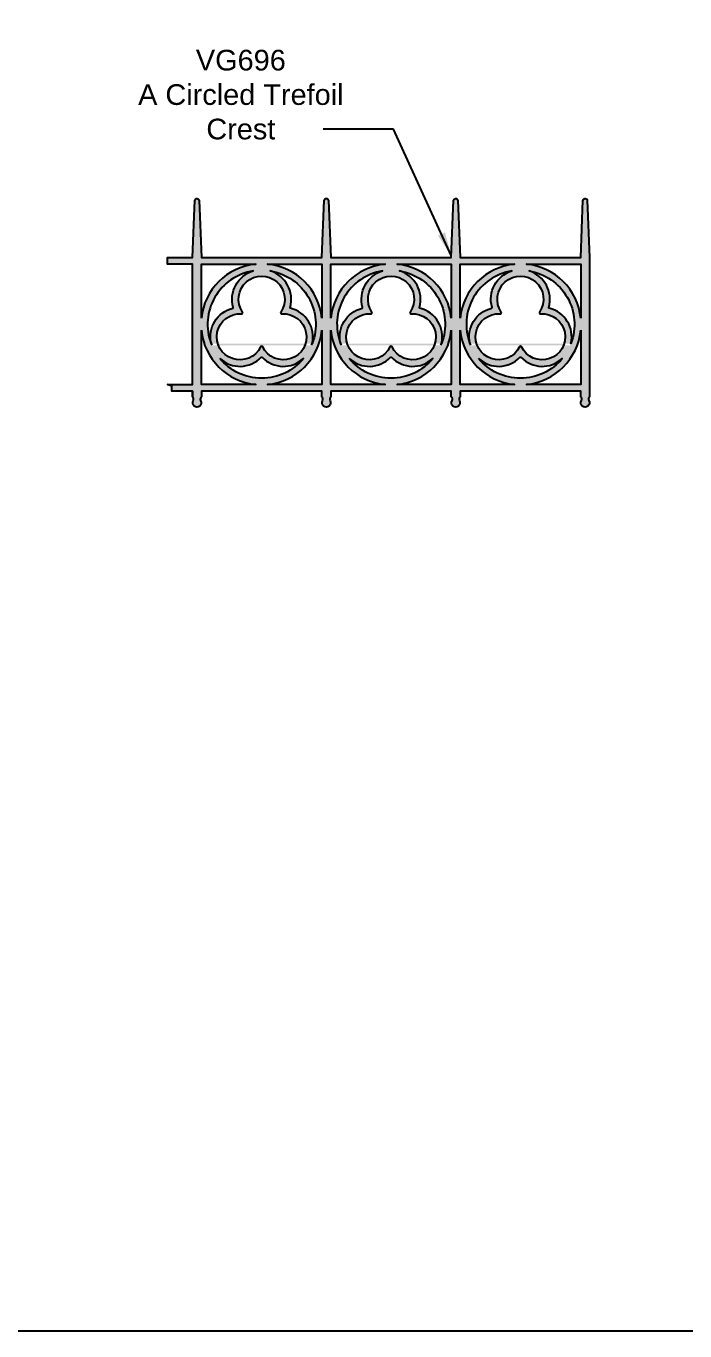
# Model space of a CAD drawing. Header units: millimetres. Extents: x -38686 to 870903, y -23218 to 232707.
# Drawn here: x 12376 to 13491, y 21910 to 24120 of the extents above; entities that cross this region are included whole.
import ezdxf

# ---------------------------------------------------------------- set-up
doc = ezdxf.new("R2010")
doc.units = ezdxf.units.MM
doc.header["$LTSCALE"] = 10
for name, color, linetype in [('42 - Detail Hatch', 7, 'Continuous'), ('44 - Detail Text', 7, 'Continuous'), ('912 - Dark Grey Lead Hatch', 253, 'Continuous')]:
    doc.layers.add(name, color=color, linetype=linetype)
doc.styles.add('1-20', font='romans.shx', dxfattribs={"width": 0.8, "height": 35})
doc.dimstyles.new('1-20', dxfattribs={"dimtxt": 35, "dimasz": 40, "dimexe": 40, "dimexo": 40, "dimgap": 40, "dimtad": 1, "dimdec": 0, "dimzin": 0, "dimdsep": 46, "dimtxsty": '1-20', "dimblk": 'OBLIQUE', "dimcen": 40, "dimdle": 40, "dimclrd": 251, "dimclre": 251, "dimclrt": 251, "dimadec": 0, "dimazin": 0, "dimtfac": 1, "dimtdec": 0, "dimtix": 1, "dimtmove": 1, "dimatfit": 3, "dimfxl": 1, "dimtolj": 1, "dimtzin": 0, "dimlwd": 25, "dimarcsym": 0})

# ---------------------------------------------------------------- blocks, each defined once
blk = doc.blocks.new('_Oblique')
at = {"color": 0, "linetype": 'ByBlock', "lineweight": -2}
blk.add_line((-0.5, -0.5), (0.5, 0.5), dxfattribs=at)

msp = doc.modelspace()

# ---------------------------------------------------------------- hatches: boundary and pattern name
at = {"layer": '42 - Detail Hatch', "ltscale": 10}
h = msp.add_hatch(color=69, dxfattribs=at)
edge = h.paths.add_edge_path(flags=0)
edge.add_arc((13163.96125510746, 23643.44206312337), 1.000000000080807, 283.8059922742505, 376.1940077396019)
edge.add_arc((13212.93772089907, 23657.66548741481), 50.00000000002195, 106.9212144788687, 196.1940077316025, ccw=False)
edge.add_arc((13212.93772090011, 23615.1654874142), 91.5000000007427, 99.15159885625448, 200.8484011441144)
edge.add_arc((13176.13164123844, 23593.91548741474), 50.00000000013371, 103.80599226645239, 193.0787855217102, ccw=False)
edge = h.paths.add_edge_path(flags=0)
edge.add_arc((13212.93772089907, 23615.16548741482), 102.500000000001, 185.6615767652206, 264.3384232347805)
edge.add_line((13202.82584669098, 23513.16548741482), (13110.93772089907, 23513.16548741482))
edge.add_line((13110.93772089907, 23513.16548741482), (13110.93772089907, 23605.05361320675))
edge = h.paths.add_edge_path(flags=0)
edge.add_arc((13261.91418669065, 23643.44206312337), 1.000000000080807, 163.805992260398, 256.1940077257495, ccw=False)
edge.add_arc((13212.93772089904, 23657.66548741481), 50.00000000002195, 343.8059922683975, 433.0787855211314)
edge.add_arc((13212.93772089802, 23615.1654874142), 91.5000000007427, -20.84840114411452, 80.84840114374549, ccw=False)
edge.add_arc((13249.7438005597, 23593.91548741474), 50.00000000013371, 346.9212144782898, 436.1940077335476)
edge = h.paths.add_edge_path(flags=0)
edge.add_arc((13178.89069260683, 23634.82254836443), 1.999999999883697, 266.1414254973724, 393.8585744902517)
edge.add_arc((13212.93772089907, 23657.66548741511), 39.00000000015831, -33.85857449689928, 213.8585744976035, ccw=False)
edge.add_arc((13246.98474919171, 23634.82254836468), 2.000000000098124, 146.1414255086535, 273.8585745019018)
edge.add_arc((13249.74380055981, 23593.91548741487), 38.99999999995472, -153.8585744964803, 93.85857449591163, ccw=False)
edge.add_arc((13212.93772089907, 23575.85136551525), 2.000000000029345, 26.14142550545948, 153.8585744982462)
edge.add_arc((13176.13164123823, 23593.91548741469), 38.99999999992898, 86.14142550417421, 333.85857449656606, ccw=False)
edge = h.paths.add_edge_path(flags=0)
edge.add_line((13110.93772089907, 23625.27736162291), (13110.93772089907, 23717.16548741484))
edge.add_line((13110.93772089907, 23717.16548741482), (13202.82584669098, 23717.16548741482))
edge.add_arc((13212.93772089907, 23615.16548741482), 102.4999999999991, 95.66157676522069, 174.3384232347799)
edge = h.paths.add_edge_path(flags=0)
edge.add_arc((13212.93772089907, 23615.16548741482), 102.5000000000011, 5.661576765221076, 84.33842323478044)
edge.add_line((13223.04959510712, 23717.16548741482), (13314.93772089904, 23717.16548741482))
edge.add_line((13314.93772089907, 23717.16548741482), (13314.93772089907, 23625.2773616229))
edge = h.paths.add_edge_path(flags=0)
edge.add_line((13314.93772089907, 23605.05361320675), (13314.93772089907, 23513.16548741482))
edge.add_line((13314.93772089907, 23513.16548741482), (13223.04959510715, 23513.16548741482))
edge.add_arc((13212.93772089907, 23615.16548741482), 102.4999999999991, 275.6615767652207, 354.3384232347799)
edge = h.paths.add_edge_path(flags=0)
edge.add_arc((13176.13164123829, 23593.91548741596), 50.00000000074657, 226.9212144782256, 316.1940077298806)
edge.add_arc((13212.93772089907, 23558.61233599695), 1.00000000032499, 43.80599228853271, 136.194007750313, ccw=False)
edge.add_arc((13249.7438005599, 23593.9154874153), 50.00000000034325, 223.8059922687483, 313.0787855204029)
edge.add_arc((13212.93772089901, 23615.16548741475), 91.4999999999005, 219.1515988548526, 320.8484011441969, ccw=False)
edge = h.paths.add_edge_path(flags=0)
edge.add_arc((12944.96125510746, 23643.44206312337), 1.000000000080807, 283.8059922742505, 376.1940077396019)
edge.add_arc((12993.93772089907, 23657.66548741481), 50.00000000002195, 106.9212144788687, 196.1940077316025, ccw=False)
edge.add_arc((12993.93772090011, 23615.1654874142), 91.5000000007427, 99.15159885625448, 200.8484011441144)
edge.add_arc((12957.13164123844, 23593.91548741474), 50.00000000013371, 103.80599226645239, 193.0787855217102, ccw=False)
edge = h.paths.add_edge_path(flags=0)
edge.add_arc((12993.93772089907, 23615.16548741482), 102.500000000001, 185.6615767652206, 264.3384232347805)
edge.add_line((12983.82584669098, 23513.16548741482), (12891.93772089907, 23513.16548741482))
edge.add_line((12891.93772089907, 23513.16548741482), (12891.93772089907, 23605.05361320675))
edge = h.paths.add_edge_path(flags=0)
edge.add_arc((13042.91418669065, 23643.44206312337), 1.000000000080807, 163.805992260398, 256.1940077257495, ccw=False)
edge.add_arc((12993.93772089904, 23657.66548741481), 50.00000000002195, 343.8059922683975, 433.0787855211314)
edge.add_arc((12993.93772089802, 23615.1654874142), 91.5000000007427, -20.84840114411452, 80.84840114374549, ccw=False)
edge.add_arc((13030.7438005597, 23593.91548741474), 50.00000000013371, 346.9212144782898, 436.1940077335476)
edge = h.paths.add_edge_path(flags=0)
edge.add_arc((12959.89069260683, 23634.82254836443), 1.999999999883697, 266.1414254973724, 393.8585744902517)
edge.add_arc((12993.93772089907, 23657.66548741511), 39.00000000015831, -33.85857449689928, 213.8585744976035, ccw=False)
edge.add_arc((13027.98474919171, 23634.82254836468), 2.000000000098124, 146.1414255086535, 273.8585745019018)
edge.add_arc((13030.74380055981, 23593.91548741487), 38.99999999995472, -153.8585744964803, 93.85857449591163, ccw=False)
edge.add_arc((12993.93772089907, 23575.85136551525), 2.000000000029345, 26.14142550545948, 153.8585744982462)
edge.add_arc((12957.13164123823, 23593.91548741469), 38.99999999992898, 86.14142550417421, 333.85857449656606, ccw=False)
edge = h.paths.add_edge_path(flags=0)
edge.add_line((12891.93772089907, 23625.27736162291), (12891.93772089907, 23717.16548741484))
edge.add_line((12891.93772089907, 23717.16548741482), (12983.82584669098, 23717.16548741482))
edge.add_arc((12993.93772089907, 23615.16548741482), 102.4999999999991, 95.66157676522069, 174.3384232347799)
edge = h.paths.add_edge_path(flags=0)
edge.add_arc((12993.93772089907, 23615.16548741482), 102.5000000000011, 5.661576765221076, 84.33842323478044)
edge.add_line((13004.04959510712, 23717.16548741482), (13095.93772089904, 23717.16548741482))
edge.add_line((13095.93772089907, 23717.16548741482), (13095.93772089907, 23625.2773616229))
edge = h.paths.add_edge_path(flags=0)
edge.add_line((13095.93772089907, 23605.05361320675), (13095.93772089907, 23513.16548741482))
edge.add_line((13095.93772089907, 23513.16548741482), (13004.04959510715, 23513.16548741482))
edge.add_arc((12993.93772089907, 23615.16548741482), 102.4999999999991, 275.6615767652207, 354.3384232347799)
edge = h.paths.add_edge_path(flags=0)
edge.add_arc((12957.13164123829, 23593.91548741596), 50.00000000074657, 226.9212144782256, 316.1940077298806)
edge.add_arc((12993.93772089907, 23558.61233599695), 1.00000000032499, 43.80599228853271, 136.194007750313, ccw=False)
edge.add_arc((13030.7438005599, 23593.9154874153), 50.00000000034325, 223.8059922687483, 313.0787855204029)
edge.add_arc((12993.93772089901, 23615.16548741475), 91.4999999999005, 219.1515988548526, 320.8484011441969, ccw=False)
edge = h.paths.add_edge_path(flags=0)
edge.add_arc((12725.96125510746, 23643.44206312337), 1.000000000080807, 283.8059922742505, 376.1940077396019)
edge.add_arc((12774.93772089907, 23657.66548741481), 50.00000000002195, 106.9212144788687, 196.1940077316025, ccw=False)
edge.add_arc((12774.93772090011, 23615.1654874142), 91.5000000007427, 99.15159885625448, 200.8484011441144)
edge.add_arc((12738.13164123844, 23593.91548741474), 50.00000000013371, 103.80599226645239, 193.0787855217102, ccw=False)
edge = h.paths.add_edge_path(flags=0)
edge.add_arc((12774.93772089907, 23615.16548741482), 102.500000000001, 185.6615767652206, 264.3384232347805)
edge.add_line((12764.82584669098, 23513.16548741482), (12672.93772089907, 23513.16548741482))
edge.add_line((12672.93772089907, 23513.16548741482), (12672.93772089907, 23605.05361320675))
edge = h.paths.add_edge_path(flags=0)
edge.add_arc((12823.91418669065, 23643.44206312337), 1.000000000080807, 163.805992260398, 256.1940077257495, ccw=False)
edge.add_arc((12774.93772089904, 23657.66548741481), 50.00000000002195, 343.8059922683975, 433.0787855211314)
edge.add_arc((12774.93772089802, 23615.1654874142), 91.5000000007427, -20.84840114411452, 80.84840114374549, ccw=False)
edge.add_arc((12811.7438005597, 23593.91548741474), 50.00000000013371, 346.9212144782898, 436.1940077335476)
edge = h.paths.add_edge_path(flags=0)
edge.add_arc((12740.89069260683, 23634.82254836443), 1.999999999883697, 266.1414254973724, 393.8585744902517)
edge.add_arc((12774.93772089907, 23657.66548741511), 39.00000000015831, -33.85857449689928, 213.8585744976035, ccw=False)
edge.add_arc((12808.98474919171, 23634.82254836468), 2.000000000098124, 146.1414255086535, 273.8585745019018)
edge.add_arc((12811.74380055981, 23593.91548741487), 38.99999999995472, -153.8585744964803, 93.85857449591163, ccw=False)
edge.add_arc((12774.93772089907, 23575.85136551525), 2.000000000029345, 26.14142550545948, 153.8585744982462)
edge.add_arc((12738.13164123823, 23593.91548741469), 38.99999999992898, 86.14142550417421, 333.85857449656606, ccw=False)
edge = h.paths.add_edge_path(flags=0)
edge.add_line((12672.93772089907, 23625.27736162291), (12672.93772089907, 23717.16548741484))
edge.add_line((12672.93772089907, 23717.16548741482), (12764.82584669098, 23717.16548741482))
edge.add_arc((12774.93772089907, 23615.16548741482), 102.4999999999991, 95.66157676522069, 174.3384232347799)
edge = h.paths.add_edge_path(flags=0)
edge.add_arc((12774.93772089907, 23615.16548741482), 102.5000000000011, 5.661576765221076, 84.33842323478044)
edge.add_line((12785.04959510712, 23717.16548741482), (12876.93772089904, 23717.16548741482))
edge.add_line((12876.93772089907, 23717.16548741482), (12876.93772089907, 23625.2773616229))
edge = h.paths.add_edge_path(flags=0)
edge.add_line((12876.93772089907, 23605.05361320675), (12876.93772089907, 23513.16548741482))
edge.add_line((12876.93772089907, 23513.16548741482), (12785.04959510715, 23513.16548741482))
edge.add_arc((12774.93772089907, 23615.16548741482), 102.4999999999991, 275.6615767652207, 354.3384232347799)
edge = h.paths.add_edge_path(flags=0)
edge.add_arc((12738.13164123829, 23593.91548741596), 50.00000000074657, 226.9212144782256, 316.1940077298806)
edge.add_arc((12774.93772089907, 23558.61233599695), 1.00000000032499, 43.80599228853271, 136.194007750313, ccw=False)
edge.add_arc((12811.7438005599, 23593.9154874153), 50.00000000034325, 223.8059922687483, 313.0787855204029)
edge.add_arc((12774.93772089901, 23615.16548741475), 91.4999999999005, 219.1515988548526, 320.8484011441969, ccw=False)
edge = h.paths.add_edge_path(flags=0)
edge.add_line((12657.93772089907, 23502.16548741482), (12622.93772089875, 23502.16548741482))
edge.add_line((12622.93772089875, 23502.16548741482), (12622.93772089875, 23510.16548741482))
edge.add_line((12622.93772089875, 23510.16548741482), (12615.43772089875, 23513.16548741482))
edge.add_line((12615.43772089875, 23513.16548741482), (12657.93772089904, 23513.16548741482))
edge.add_line((12657.93772089904, 23513.16548741482), (12657.93772089907, 23717.16548741482))
edge.add_line((12657.93772089907, 23717.16548741482), (12615.43772089875, 23717.16548741484))
edge.add_line((12615.43772089875, 23717.16548741484), (12615.43772089875, 23728.16548741484))
edge.add_line((12615.43772089875, 23728.16548741484), (12657.93772089904, 23728.16548741487))
edge.add_line((12657.93772089904, 23728.16548741487), (12661.82251706365, 23825.28539152992))
edge.add_arc((12664.82011993981, 23825.16548741487), 3.000000000011086, 89.99999999975688, 177.7093899570213, ccw=False)
edge.add_line((12664.82011993984, 23828.16548741487), (12666.0553218583, 23828.16548741487))
edge.add_arc((12666.0553218583, 23825.16548741488), 2.999999999991815, 2.2906100426288276, 90.00000000005213, ccw=False)
edge.add_line((12669.05292473446, 23825.28539152992), (12672.93772089907, 23728.16548741482))
edge.add_line((12672.93772089907, 23728.16548741482), (12876.93772089907, 23728.16548741487))
edge.add_line((12876.93772089907, 23728.16548741487), (12880.82251706368, 23825.28539152992))
edge.add_arc((12883.82011993984, 23825.16548741488), 2.999999999991239, 89.99999999994787, 177.7093899573712, ccw=False)
edge.add_line((12883.82011993984, 23828.16548741487), (12885.0553218583, 23828.16548741487))
edge.add_arc((12885.0553218583, 23825.16548741488), 2.999999999995453, 2.290610042694823, 89.99999999996533, ccw=False)
edge.add_line((12888.05292473446, 23825.28539152992), (12891.93772089907, 23728.16548741482))
edge.add_line((12891.93772089907, 23728.16548741482), (13095.93772089907, 23728.16548741487))
edge.add_line((13095.93772089907, 23728.16548741487), (13099.82251706368, 23825.28539152992))
edge.add_arc((13102.82011993984, 23825.16548741488), 2.999999999991239, 89.99999999994787, 177.7093899573712, ccw=False)
edge.add_line((13102.82011993984, 23828.16548741487), (13104.0553218583, 23828.16548741487))
edge.add_arc((13104.0553218583, 23825.16548741488), 2.999999999995453, 2.290610042694823, 89.99999999996533, ccw=False)
edge.add_line((13107.05292473446, 23825.28539152992), (13110.93772089907, 23728.16548741482))
edge.add_line((13110.93772089907, 23728.16548741482), (13314.9377208991, 23728.16548741487))
edge.add_line((13314.9377208991, 23728.16548741487), (13318.82251706368, 23825.28539152992))
edge.add_arc((13321.82011993984, 23825.16548741488), 2.999999999991239, 89.99999999994787, 177.7093899573712, ccw=False)
edge.add_line((13321.82011993984, 23828.16548741487), (13323.0553218583, 23828.16548741487))
edge.add_arc((13323.0553218583, 23825.16548741487), 3.000000000010914, 2.290610042978699, 90.00000000024318, ccw=False)
edge.add_line((13326.05292473449, 23825.28539152992), (13329.9377208991, 23728.16548741487))
edge.add_line((13329.9377208991, 23728.16548741487), (13329.93772089912, 23492.35144914882))
edge.add_arc((13333.12206189303, 23488.40652893328), 5.069755721192464, 128.9104810033324, 208.7985160160604)
edge.add_arc((13322.4377208991, 23482.13034993762), 7.32507537384581, -211.5603755857262, 31.56037558588838, ccw=False)
edge.add_arc((13311.75337990513, 23488.40652893326), 5.06975572120753, 331.2014839839368, 411.0895189966571)
edge.add_line((13314.93772089907, 23492.35144914882), (13314.9377208991, 23502.16548741482))
edge.add_line((13314.9377208991, 23502.16548741482), (13110.93772089907, 23502.16548741482))
edge.add_line((13110.93772089907, 23502.16548741482), (13110.9377208991, 23492.35144914882))
edge.add_arc((13114.12206189303, 23488.40652893328), 5.069755721192464, 128.9104810033324, 208.7985160160604)
edge.add_arc((13103.43772089907, 23482.13034993762), 7.32507537384581, -211.5603755857262, 31.56037558588838, ccw=False)
edge.add_arc((13092.75337990511, 23488.40652893326), 5.06975572120753, 331.2014839839368, 411.0895189966571)
edge.add_line((13095.93772089904, 23492.35144914882), (13095.93772089907, 23502.16548741482))
edge.add_line((13095.93772089907, 23502.16548741482), (12891.93772089907, 23502.16548741482))
edge.add_line((12891.93772089907, 23502.16548741482), (12891.9377208991, 23492.35144914882))
edge.add_arc((12895.12206189303, 23488.40652893328), 5.069755721192464, 128.9104810033324, 208.7985160160604)
edge.add_arc((12884.43772089907, 23482.13034993762), 7.32507537384581, -211.5603755857262, 31.56037558588838, ccw=False)
edge.add_arc((12873.75337990511, 23488.40652893326), 5.06975572120753, 331.2014839839368, 411.0895189966571)
edge.add_line((12876.93772089904, 23492.35144914882), (12876.93772089907, 23502.16548741482))
edge.add_line((12876.93772089907, 23502.16548741482), (12672.93772089904, 23502.16548741482))
edge.add_line((12672.93772089904, 23502.16548741482), (12672.93772089907, 23492.35144914882))
edge.add_arc((12676.12206189297, 23488.40652893328), 5.069755721193035, 128.9104810033404, 208.7985160160555)
edge.add_arc((12665.43772089904, 23482.13034993762), 7.325075373844084, -211.56037558572007, 31.560375585880024, ccw=False)
edge.add_arc((12654.75337990511, 23488.40652893326), 5.069755721178917, 331.2014839837357, 411.0895189964647)
edge.add_line((12657.93772089904, 23492.35144914879), (12657.93772089904, 23502.16548741482))
edge.add_line((12657.93772089904, 23502.16548741482), (12657.93772089904, 23492.35144914879))
edge = h.paths.add_edge_path(flags=17)
edge.add_line((12657.93772089907, 23502.16548741482), (12622.93772089875, 23502.16548741482))
edge.add_line((12622.93772089875, 23502.16548741482), (12622.93772089875, 23510.16548741482))
edge.add_line((12622.93772089875, 23510.16548741482), (12615.43772089875, 23513.16548741482))
edge.add_line((12615.43772089875, 23513.16548741482), (12657.93772089904, 23513.16548741482))
edge.add_line((12657.93772089904, 23513.16548741482), (12657.93772089907, 23717.16548741482))
edge.add_line((12657.93772089907, 23717.16548741482), (12615.43772089875, 23717.16548741484))
edge.add_line((12615.43772089875, 23717.16548741484), (12615.43772089875, 23728.16548741484))
edge.add_line((12615.43772089875, 23728.16548741484), (12657.93772089904, 23728.16548741487))
edge.add_line((12657.93772089904, 23728.16548741487), (12661.82251706365, 23825.28539152992))
edge.add_arc((12664.82011993981, 23825.16548741487), 3.000000000011086, 89.99999999975688, 177.7093899570213, ccw=False)
edge.add_line((12664.82011993984, 23828.16548741487), (12666.0553218583, 23828.16548741487))
edge.add_arc((12666.0553218583, 23825.16548741488), 2.999999999991815, 2.2906100426288276, 90.00000000005213, ccw=False)
edge.add_line((12669.05292473446, 23825.28539152992), (12672.93772089907, 23728.16548741482))
edge.add_line((12672.93772089907, 23728.16548741482), (12876.93772089907, 23728.16548741487))
edge.add_line((12876.93772089907, 23728.16548741487), (12880.82251706368, 23825.28539152992))
edge.add_arc((12883.82011993984, 23825.16548741488), 2.999999999991239, 89.99999999994787, 177.7093899573712, ccw=False)
edge.add_line((12883.82011993984, 23828.16548741487), (12885.0553218583, 23828.16548741487))
edge.add_arc((12885.0553218583, 23825.16548741488), 2.999999999995453, 2.290610042694823, 89.99999999996533, ccw=False)
edge.add_line((12888.05292473446, 23825.28539152992), (12891.93772089907, 23728.16548741482))
edge.add_line((12891.93772089907, 23728.16548741482), (13095.93772089907, 23728.16548741487))
edge.add_line((13095.93772089907, 23728.16548741487), (13099.82251706368, 23825.28539152992))
edge.add_arc((13102.82011993984, 23825.16548741488), 2.999999999991239, 89.99999999994787, 177.7093899573712, ccw=False)
edge.add_line((13102.82011993984, 23828.16548741487), (13104.0553218583, 23828.16548741487))
edge.add_arc((13104.0553218583, 23825.16548741488), 2.999999999995453, 2.290610042694823, 89.99999999996533, ccw=False)
edge.add_line((13107.05292473446, 23825.28539152992), (13110.93772089907, 23728.16548741482))
edge.add_line((13110.93772089907, 23728.16548741482), (13314.9377208991, 23728.16548741487))
edge.add_line((13314.9377208991, 23728.16548741487), (13318.82251706368, 23825.28539152992))
edge.add_arc((13321.82011993984, 23825.16548741488), 2.999999999991239, 89.99999999994787, 177.7093899573712, ccw=False)
edge.add_line((13321.82011993984, 23828.16548741487), (13323.0553218583, 23828.16548741487))
edge.add_arc((13323.0553218583, 23825.16548741487), 3.000000000010914, 2.290610042978699, 90.00000000024318, ccw=False)
edge.add_line((13326.05292473449, 23825.28539152992), (13329.9377208991, 23728.16548741487))
edge.add_line((13329.9377208991, 23728.16548741487), (13329.93772089912, 23492.35144914882))
edge.add_arc((13333.12206189303, 23488.40652893328), 5.069755721192464, 128.9104810033324, 208.7985160160604)
edge.add_arc((13322.4377208991, 23482.13034993762), 7.32507537384581, -211.5603755857262, 31.56037558588838, ccw=False)
edge.add_arc((13311.75337990513, 23488.40652893326), 5.06975572120753, 331.2014839839368, 411.0895189966571)
edge.add_line((13314.93772089907, 23492.35144914882), (13314.9377208991, 23502.16548741482))
edge.add_line((13314.9377208991, 23502.16548741482), (13110.93772089907, 23502.16548741482))
edge.add_line((13110.93772089907, 23502.16548741482), (13110.9377208991, 23492.35144914882))
edge.add_arc((13114.12206189303, 23488.40652893328), 5.069755721192464, 128.9104810033324, 208.7985160160604)
edge.add_arc((13103.43772089907, 23482.13034993762), 7.32507537384581, -211.5603755857262, 31.56037558588838, ccw=False)
edge.add_arc((13092.75337990511, 23488.40652893326), 5.06975572120753, 331.2014839839368, 411.0895189966571)
edge.add_line((13095.93772089904, 23492.35144914882), (13095.93772089907, 23502.16548741482))
edge.add_line((13095.93772089907, 23502.16548741482), (12891.93772089907, 23502.16548741482))
edge.add_line((12891.93772089907, 23502.16548741482), (12891.9377208991, 23492.35144914882))
edge.add_arc((12895.12206189303, 23488.40652893328), 5.069755721192464, 128.9104810033324, 208.7985160160604)
edge.add_arc((12884.43772089907, 23482.13034993762), 7.32507537384581, -211.5603755857262, 31.56037558588838, ccw=False)
edge.add_arc((12873.75337990511, 23488.40652893326), 5.06975572120753, 331.2014839839368, 411.0895189966571)
edge.add_line((12876.93772089904, 23492.35144914882), (12876.93772089907, 23502.16548741482))
edge.add_line((12876.93772089907, 23502.16548741482), (12672.93772089904, 23502.16548741482))
edge.add_line((12672.93772089904, 23502.16548741482), (12672.93772089907, 23492.35144914882))
edge.add_arc((12676.12206189297, 23488.40652893328), 5.069755721193035, 128.9104810033404, 208.7985160160555)
edge.add_arc((12665.43772089904, 23482.13034993762), 7.325075373844084, -211.56037558572007, 31.560375585880024, ccw=False)
edge.add_arc((12654.75337990511, 23488.40652893326), 5.069755721178917, 331.2014839837357, 411.0895189964647)
edge.add_line((12657.93772089904, 23492.35144914879), (12657.93772089904, 23502.16548741482))
h.paths.add_polyline_path([(12657.93772089904, 23502.16548741482), (12657.93772089904, 23492.35144914879)], flags=0)
edge = h.paths.add_edge_path(flags=17)
edge.add_line((12657.93772089907, 23502.16548741482), (12622.93772089875, 23502.16548741482))
edge.add_line((12657.93772089904, 23502.16548741482), (12657.93772089904, 23492.35144914879))
edge.add_arc((12654.75337990511, 23488.40652893326), 5.069755721178917, 331.2014839837357, 411.0895189964647)
edge.add_arc((12665.43772089904, 23482.13034993762), 7.325075373844084, 148.4396244142798, 391.56037558588)
edge.add_arc((12676.12206189297, 23488.40652893328), 5.069755721193035, 128.9104810033404, 208.7985160160555)
edge.add_line((12672.93772089904, 23502.16548741482), (12672.93772089907, 23492.35144914882))
edge.add_line((12876.93772089907, 23502.16548741482), (12672.93772089904, 23502.16548741482))
edge.add_line((12876.93772089904, 23492.35144914882), (12876.93772089907, 23502.16548741482))
edge.add_arc((12873.75337990511, 23488.40652893326), 5.06975572120753, 331.2014839839368, 411.0895189966571)
edge.add_arc((12884.43772089907, 23482.13034993762), 7.32507537384581, 148.4396244142738, 391.5603755858884)
edge.add_arc((12895.12206189303, 23488.40652893328), 5.069755721192464, 128.9104810033324, 208.7985160160604)
edge.add_line((12891.93772089907, 23502.16548741482), (12891.9377208991, 23492.35144914882))
edge.add_line((13095.93772089907, 23502.16548741482), (12891.93772089907, 23502.16548741482))
edge.add_line((13095.93772089904, 23492.35144914882), (13095.93772089907, 23502.16548741482))
edge.add_arc((13092.75337990511, 23488.40652893326), 5.06975572120753, 331.2014839839368, 411.0895189966571)
edge.add_arc((13103.43772089907, 23482.13034993762), 7.32507537384581, 148.4396244142738, 391.5603755858884)
edge.add_arc((13114.12206189303, 23488.40652893328), 5.069755721192464, 128.9104810033324, 208.7985160160604)
edge.add_line((13110.93772089907, 23502.16548741482), (13110.9377208991, 23492.35144914882))
edge.add_line((13314.9377208991, 23502.16548741482), (13110.93772089907, 23502.16548741482))
edge.add_line((13314.93772089907, 23492.35144914882), (13314.9377208991, 23502.16548741482))
edge.add_arc((13311.75337990513, 23488.40652893326), 5.06975572120753, 331.2014839839368, 411.0895189966571)
edge.add_arc((13322.4377208991, 23482.13034993762), 7.32507537384581, 148.4396244142738, 391.5603755858884)
edge.add_arc((13333.12206189303, 23488.40652893328), 5.069755721192464, 128.9104810033324, 208.7985160160604)
edge.add_line((13329.9377208991, 23728.16548741487), (13329.93772089912, 23492.35144914882))
edge.add_line((13326.05292473449, 23825.28539152992), (13329.9377208991, 23728.16548741487))
edge.add_arc((13323.0553218583, 23825.16548741487), 3.000000000010914, 2.290610042978711, 90.00000000024316)
edge.add_line((13321.82011993984, 23828.16548741487), (13323.0553218583, 23828.16548741487))
edge.add_arc((13321.82011993984, 23825.16548741488), 2.999999999991239, 89.99999999994789, 177.7093899573712)
edge.add_line((13314.9377208991, 23728.16548741487), (13318.82251706368, 23825.28539152992))
edge.add_line((13110.93772089907, 23728.16548741482), (13314.9377208991, 23728.16548741487))
edge.add_line((13107.05292473446, 23825.28539152992), (13110.93772089907, 23728.16548741482))
edge.add_arc((13104.0553218583, 23825.16548741488), 2.999999999995453, 2.290610042694764, 89.99999999996527)
edge.add_line((13102.82011993984, 23828.16548741487), (13104.0553218583, 23828.16548741487))
edge.add_arc((13102.82011993984, 23825.16548741488), 2.999999999991239, 89.99999999994789, 177.7093899573712)
edge.add_line((13095.93772089907, 23728.16548741487), (13099.82251706368, 23825.28539152992))
edge.add_line((12891.93772089907, 23728.16548741482), (13095.93772089907, 23728.16548741487))
edge.add_line((12888.05292473446, 23825.28539152992), (12891.93772089907, 23728.16548741482))
edge.add_arc((12885.0553218583, 23825.16548741488), 2.999999999995453, 2.290610042694764, 89.99999999996527)
edge.add_line((12883.82011993984, 23828.16548741487), (12885.0553218583, 23828.16548741487))
edge.add_arc((12883.82011993984, 23825.16548741488), 2.999999999991239, 89.99999999994789, 177.7093899573712)
edge.add_line((12876.93772089907, 23728.16548741487), (12880.82251706368, 23825.28539152992))
edge.add_line((12672.93772089907, 23728.16548741482), (12876.93772089907, 23728.16548741487))
edge.add_line((12669.05292473446, 23825.28539152992), (12672.93772089907, 23728.16548741482))
edge.add_arc((12666.0553218583, 23825.16548741488), 2.999999999991815, 2.29061004262881, 90.00000000005213)
edge.add_line((12664.82011993984, 23828.16548741487), (12666.0553218583, 23828.16548741487))
edge.add_arc((12664.82011993981, 23825.16548741487), 3.000000000011086, 89.99999999975682, 177.7093899570213)
edge.add_line((12657.93772089904, 23728.16548741487), (12661.82251706365, 23825.28539152992))
edge.add_line((12615.43772089875, 23728.16548741484), (12657.93772089904, 23728.16548741487))
edge.add_line((12615.43772089875, 23717.16548741484), (12615.43772089875, 23728.16548741484))
edge.add_line((12657.93772089907, 23717.16548741482), (12615.43772089875, 23717.16548741484))
edge.add_line((12657.93772089904, 23513.16548741482), (12657.93772089907, 23717.16548741482))
edge.add_line((12615.43772089875, 23513.16548741482), (12657.93772089904, 23513.16548741482))
edge.add_line((12622.93772089875, 23510.16548741482), (12615.43772089875, 23513.16548741482))
edge.add_line((12622.93772089875, 23502.16548741482), (12622.93772089875, 23510.16548741482))
edge = h.paths.add_edge_path(flags=0)
edge.add_arc((13212.93772089915, 23615.16548741465), 91.50000000001057, 200.8484011445943, 202.8396784231954)
edge.add_arc((13212.93772089898, 23615.16548741465), 91.50000000000855, 337.1603215768047, 339.1515988554058)
edge.add_arc((12993.93772089915, 23615.16548741465), 91.50000000001057, 200.8484011445943, 202.8396784231954)
edge.add_arc((12993.93772089898, 23615.16548741465), 91.50000000000855, 337.1603215768047, 339.1515988554058)
edge.add_arc((12774.93772089915, 23615.16548741465), 91.50000000001057, 200.8484011445943, 202.8396784231954)
edge.add_arc((12774.93772089898, 23615.16548741465), 91.50000000000855, 337.1603215768047, 339.1515988554058)

# ---------------------------------------------------------------- linework, layer by layer
at = {"color": 3, "ltscale": 10}
msp.add_lwpolyline([(3559.383114424043, 21910.08871519254), (20050.43080418694, 21910.08870970574), (20050.43080418694, 25573.67588523629), (3559.383114424043, 25573.67589072309)], close=True, dxfattribs=at)
at = {"ltscale": 10}
msp.add_lwpolyline([(12657.93772089907, 23502.16548741482), (12622.93772089875, 23502.16548741482), (12622.93772089875, 23510.16548741482), (12615.43772089875, 23513.16548741482), (12657.93772089904, 23513.16548741482), (12657.93772089907, 23717.16548741482), (12615.43772089875, 23717.16548741484), (12615.43772089875, 23728.16548741484), (12657.93772089904, 23728.16548741487), (12661.82251706365, 23825.28539152992, -0.4025519658856548), (12664.82011993984, 23828.16548741487), (12666.0553218583, 23828.16548741487, -0.4025519658864605), (12669.05292473446, 23825.28539152992), (12672.93772089907, 23728.16548741482), (12876.93772089907, 23728.16548741487), (12880.82251706368, 23825.28539152992, -0.4025519658864605), (12883.82011993984, 23828.16548741487), (12885.0553218583, 23828.16548741487, -0.4025519658856548), (12888.05292473446, 23825.28539152992), (12891.93772089907, 23728.16548741482), (13095.93772089907, 23728.16548741487), (13099.82251706368, 23825.28539152992, -0.4025519658864605), (13102.82011993984, 23828.16548741487), (13104.0553218583, 23828.16548741487, -0.4025519658856548), (13107.05292473446, 23825.28539152992), (13110.93772089907, 23728.16548741482), (13314.9377208991, 23728.16548741487), (13318.82251706368, 23825.28539152992, -0.4025519658864605), (13321.82011993984, 23828.16548741487), (13323.0553218583, 23828.16548741487, -0.4025519658856548), (13326.05292473449, 23825.28539152992), (13329.9377208991, 23728.16548741487), (13329.93772089912, 23492.35144914882, 0.3634170742301148), (13328.67933783139, 23485.96427055533, -1.787837368518229), (13316.19610396677, 23485.96427055531, 0.3634170742301148), (13314.93772089907, 23492.35144914882), (13314.9377208991, 23502.16548741482), (13110.93772089907, 23502.16548741482), (13110.9377208991, 23492.35144914882, 0.3634170742301148), (13109.67933783136, 23485.96427055533, -1.787837368518229), (13097.19610396677, 23485.96427055531, 0.3634170742301148), (13095.93772089904, 23492.35144914882), (13095.93772089907, 23502.16548741482), (12891.93772089907, 23502.16548741482), (12891.9377208991, 23492.35144914882, 0.3634170742301148), (12890.67933783136, 23485.96427055533, -1.787837368518229), (12878.19610396677, 23485.96427055531, 0.3634170742301148), (12876.93772089904, 23492.35144914882), (12876.93772089907, 23502.16548741482), (12672.93772089904, 23502.16548741482), (12672.93772089907, 23492.35144914882, 0.3634170742300621), (12671.67933783133, 23485.96427055533, -1.787837368517998), (12659.19610396674, 23485.96427055531, 0.363417074230062), (12657.93772089904, 23492.35144914879), (12657.93772089904, 23502.16548741482), (12657.93772089904, 23492.35144914879)], format="xyb", dxfattribs=at)
for points in [[(12672.93772089907, 23605.05361320675, 0.3574457053302051), (12764.82584669098, 23513.16548741482), (12672.93772089907, 23513.16548741482)], [(12891.93772089907, 23605.05361320675, 0.3574457053302051), (12983.82584669098, 23513.16548741482), (12891.93772089907, 23513.16548741482)], [(13110.93772089907, 23605.05361320675, 0.3574457053302051), (13202.82584669098, 23513.16548741482), (13110.93772089907, 23513.16548741482)]]:
    msp.add_lwpolyline(points, format="xyb", close=True, dxfattribs=at)
at = {"layer": '912 - Dark Grey Lead Hatch'}
for points in [[(12672.93772089907, 23625.27736162291), (12672.93772089907, 23717.16548741482), (12764.82584669098, 23717.16548741482, 0.3574457053302035)], [(12876.93772089907, 23625.27736162291, 0.3574457053302029), (12785.04959510712, 23717.16548741482), (12876.93772089907, 23717.16548741482)], [(12891.93772089907, 23625.27736162291), (12891.93772089907, 23717.16548741482), (12983.82584669098, 23717.16548741482, 0.3574457053302035)], [(13095.93772089907, 23625.27736162291, 0.3574457053302029), (13004.04959510712, 23717.16548741482), (13095.93772089907, 23717.16548741482)], [(13110.93772089907, 23625.27736162291), (13110.93772089907, 23717.16548741482), (13202.82584669098, 23717.16548741482, 0.3574457053302035)], [(13314.93772089907, 23625.27736162291, 0.3574457053302029), (13223.04959510712, 23717.16548741482), (13314.93772089907, 23717.16548741482)], [(12876.93772089907, 23605.05361320675), (12876.93772089907, 23513.16548741482), (12785.04959510712, 23513.16548741482, 0.3574457053302024)], [(13095.93772089907, 23605.05361320675), (13095.93772089907, 23513.16548741482), (13004.04959510712, 23513.16548741482, 0.3574457053302024)], [(13314.93772089907, 23605.05361320675), (13314.93772089907, 23513.16548741482), (13223.04959510712, 23513.16548741482, 0.3574457053302024)], [(12703.98147248052, 23557.39472655462, 0.4105009841295307), (12774.21603306212, 23559.30455465219, -0.4264743413847389), (12775.65940873555, 23559.30455465267, 0.4105009841295291), (12845.8939693165, 23557.39472655344, -0.4753526277275714)], [(12922.98147248052, 23557.39472655462, 0.4105009841295307), (12993.21603306212, 23559.30455465219, -0.4264743413847389), (12994.65940873555, 23559.30455465267, 0.4105009841295291), (13064.8939693165, 23557.39472655344, -0.4753526277275714)], [(13141.98147248052, 23557.39472655462, 0.4105009841295307), (13212.21603306212, 23559.30455465219, -0.4264743413847389), (13213.65940873555, 23559.30455465267, 0.4105009841295291), (13283.8939693165, 23557.39472655344, -0.4753526277275714)]]:
    msp.add_lwpolyline(points, format="xyb", close=True, dxfattribs=at)
at = {"layer": '912 - Dark Grey Lead Hatch', "ltscale": 10}
for points in [[(12726.19989012977, 23642.4709537957, 0.4264743414030929), (12726.92157796616, 23643.72095379591, -0.4105009841350353), (12760.38489860617, 23705.50078153236, 0.4753526277196333), (12689.42865018867, 23582.60095415787, -0.4105009841478961), (12726.19989013148, 23642.47095379635)], [(12823.67555166837, 23642.4709537957, -0.4264743414030929), (12822.95386383197, 23643.72095379591, 0.4105009841350353), (12789.49054319197, 23705.50078153236, -0.4753526277196333), (12860.44679160946, 23582.60095415787, 0.4105009841478963), (12823.67555166665, 23642.47095379635)], [(12945.19989012977, 23642.4709537957, 0.4264743414030929), (12945.92157796616, 23643.72095379591, -0.4105009841350353), (12979.38489860617, 23705.50078153236, 0.4753526277196333), (12908.42865018867, 23582.60095415787, -0.4105009841478961), (12945.19989013148, 23642.47095379635)], [(13042.67555166837, 23642.4709537957, -0.4264743414030929), (13041.95386383197, 23643.72095379591, 0.4105009841350353), (13008.49054319197, 23705.50078153236, -0.4753526277196333), (13079.44679160946, 23582.60095415787, 0.4105009841478963), (13042.67555166665, 23642.47095379635)], [(13164.19989012977, 23642.4709537957, 0.4264743414030929), (13164.92157796616, 23643.72095379591, -0.4105009841350353), (13198.38489860617, 23705.50078153236, 0.4753526277196333), (13127.42865018867, 23582.60095415787, -0.4105009841478961), (13164.19989013148, 23642.47095379635)], [(13261.67555166837, 23642.4709537957, -0.4264743414030929), (13260.95386383197, 23643.72095379591, 0.4105009841350353), (13227.49054319197, 23705.50078153236, -0.4753526277196333), (13298.44679160946, 23582.60095415787, 0.4105009841478963), (13261.67555166665, 23642.47095379635)], [(12689.42865018867, 23582.60095415787, 0.008688804852760641), (12690.61181787227, 23579.64940544177)], [(12859.26362392586, 23579.64940544177, 0.008688804852760863), (12860.44679160946, 23582.60095415787)], [(12908.42865018867, 23582.60095415787, 0.008688804852760641), (12909.61181787227, 23579.64940544177)], [(13078.26362392586, 23579.64940544177, 0.008688804852760863), (13079.44679160946, 23582.60095415787)], [(13127.42865018867, 23582.60095415787, 0.008688804852760641), (13128.61181787227, 23579.64940544177)]]:
    msp.add_lwpolyline(points, format="xyb", dxfattribs=at)
at = {"layer": '912 - Dark Grey Lead Hatch'}
for points in [[(12740.75610473502, 23632.82708197678, 0.6231546068420132), (12742.55152325528, 23635.93683807396, -1.87513983607579), (12807.32391854309, 23635.93683807435, 0.6231546068441822), (12809.11933706352, 23632.82708197681, -1.875139836034207), (12776.73313941909, 23576.73254219335, 0.6231546068413414), (12773.14230237899, 23576.73254219323, -1.875139836034207), (12740.7561047345, 23632.8270819766)], [(12959.75610473502, 23632.82708197678, 0.6231546068420132), (12961.55152325528, 23635.93683807396, -1.87513983607579), (13026.32391854309, 23635.93683807435, 0.6231546068441822), (13028.11933706352, 23632.82708197681, -1.875139836034207), (12995.73313941909, 23576.73254219335, 0.6231546068413414), (12992.14230237899, 23576.73254219323, -1.875139836034207), (12959.7561047345, 23632.8270819766)], [(13178.75610473502, 23632.82708197678, 0.6231546068420132), (13180.55152325528, 23635.93683807396, -1.87513983607579), (13245.32391854309, 23635.93683807435, 0.6231546068441822), (13247.11933706352, 23632.82708197681, -1.875139836034207), (13214.73313941909, 23576.73254219335, 0.6231546068413414), (13211.14230237899, 23576.73254219323, -1.875139836034207), (13178.7561047345, 23632.8270819766)]]:
    msp.add_lwpolyline(points, format="xyb", dxfattribs=at)

# ---------------------------------------------------------------- texts
at = {"layer": '44 - Detail Text', "color": 251, "ltscale": 10, "insert": (12940.21800198604, 23927.92973969234), "char_height": 35, "width": 401.0176436222973, "attachment_point": 9, "style": '1-20'}
msp.add_mtext('\\pxqc;{\\fArial|b0|i0|c0|p34;\\W1;\\C3;VG696 \\PA Circled Trefoil Crest}', dxfattribs=at)

# ---------------------------------------------------------------- leaders
at = {"layer": '44 - Detail Text', "color": 250, "ltscale": 10, "annotation_type": 0, "has_hookline": 1, "hookline_direction": 1, "text_width": 344.3417462482947}
msp.add_leader([(13095.93772089907, 23731.78506736536), (12998.058999084, 23945.42973969234), (12879.2615503865, 23945.42973969234)], dimstyle='1-20', override={"dimgap": 40, "dimtad": 0}, dxfattribs=at)

doc.saveas('drawing.dxf')
